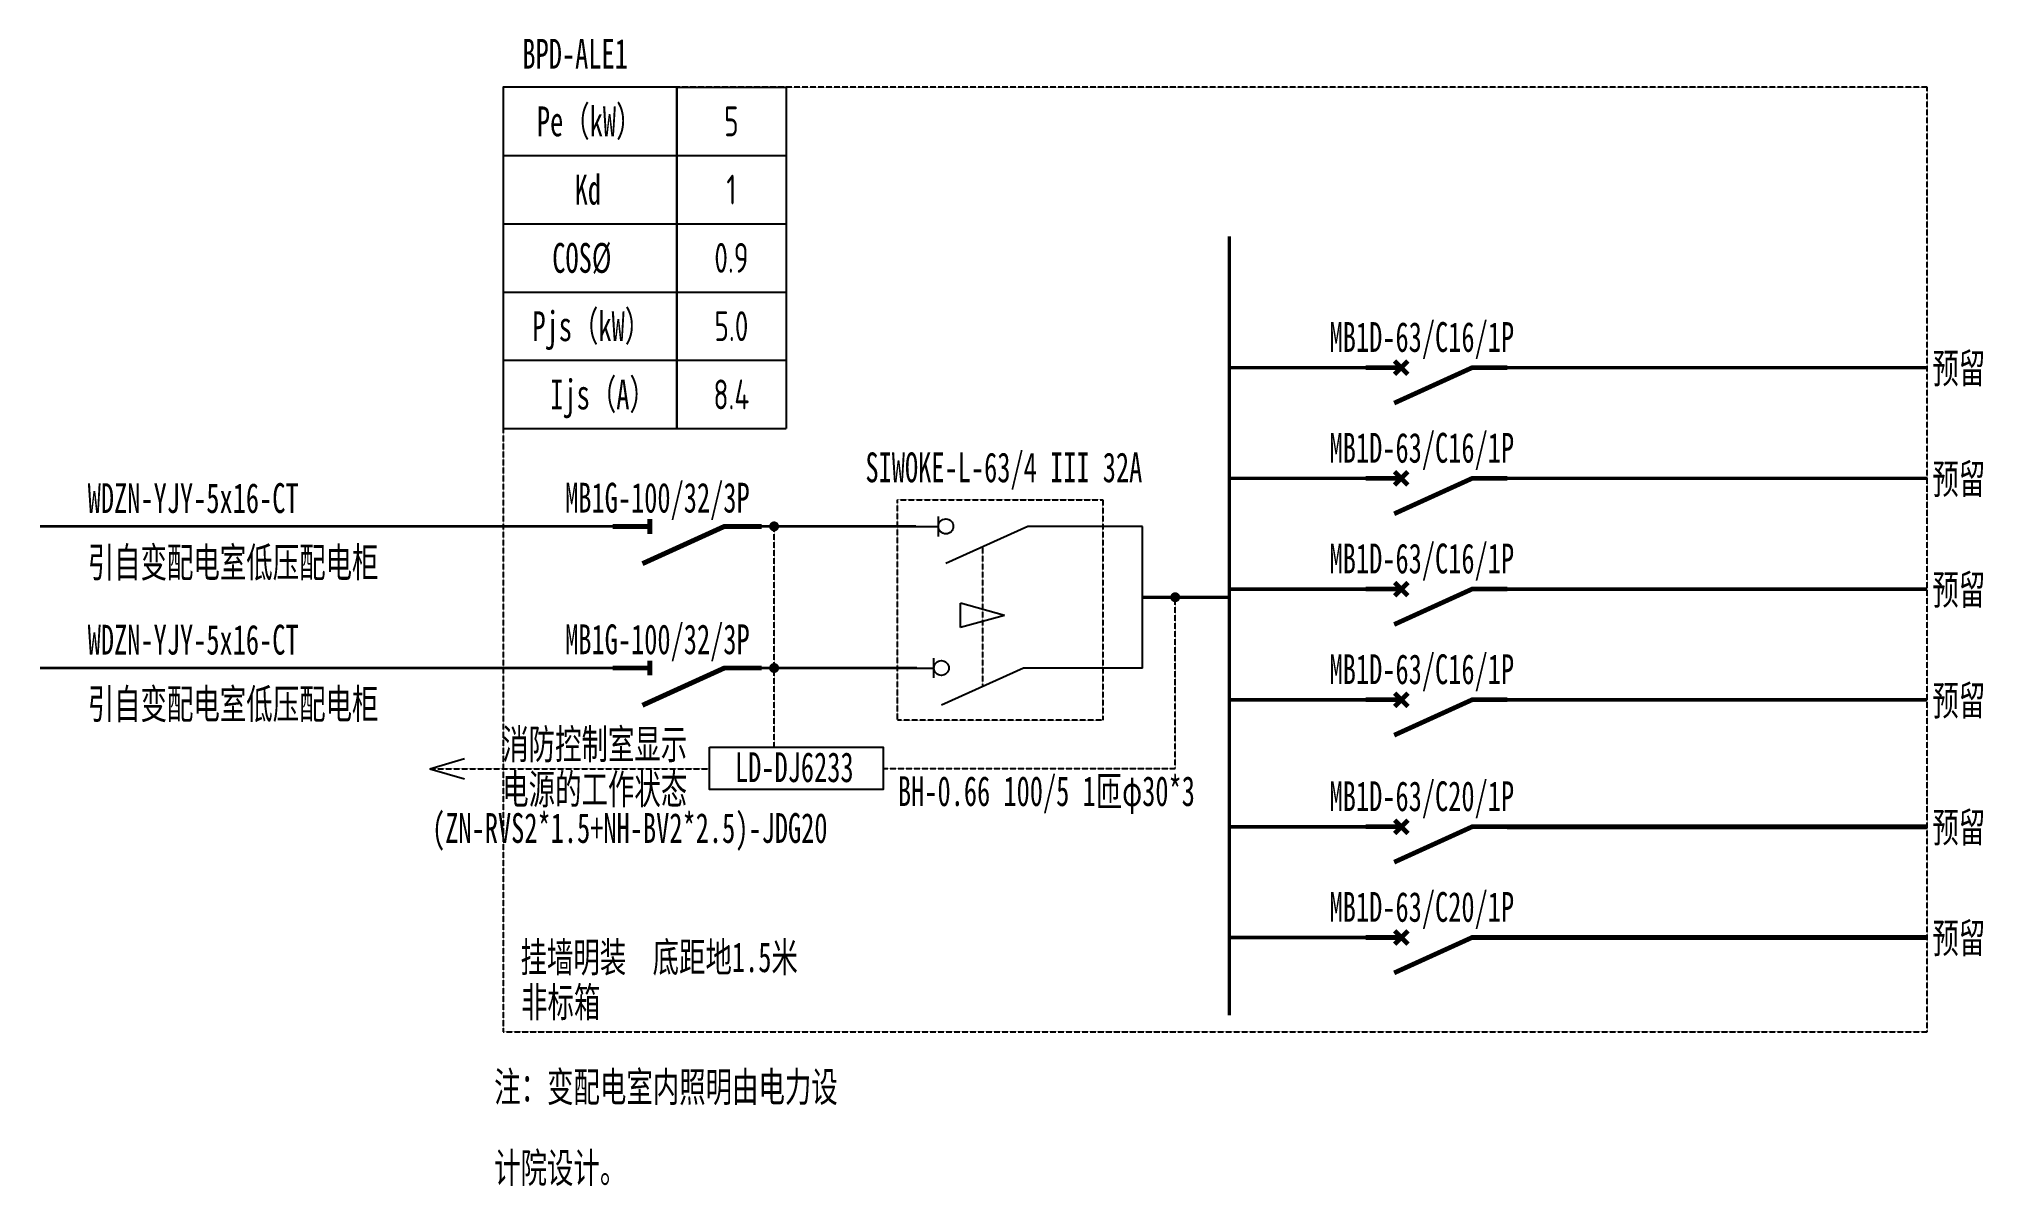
# Model space of a CAD drawing. Extents: x 984256 to 986212, y 84582 to 85736.
import ezdxf

# ---------------------------------------------------------------- set-up
doc = ezdxf.new("R2010")
doc.units = 0
doc.header["$MEASUREMENT"] = 0
doc.linetypes.add('DASH', pattern=[0.35, 0.25, -0.1])
doc.linetypes.add('电梯系统图$0$ATdt+APdt+APrs$0$DASH', pattern=[0.35, 0.25, -0.1])
for name, color, linetype in [('EQUIP-动力', 3, 'Continuous'), ('电梯系统图$0$ATdt+APdt+APrs$0$ELEMENT', 210, 'Continuous'), ('电梯系统图$0$ATdt+APdt+APrs$0$TEL_TEXT', 70, 'Continuous'), ('电梯系统图$0$ATdt+APdt+APrs$0$WIRE-照明', 140, 'Continuous')]:
    doc.layers.add(name, color=color, linetype=linetype)
doc.styles.add('mm', font='TSSDENG2', dxfattribs={"width": 0.7, "bigfont": 'TSSDCHN'})
doc.styles.add('宋体', font='', dxfattribs={"width": 0.65})
doc.styles.add('电梯系统图$0$ATdt+APdt+APrs$0$STANDARD', font='BY-ENG.SHX', dxfattribs={"bigfont": 'gbcbig.shx'})
doc.styles.get('宋体').set_extended_font_data('SimSun')

# ---------------------------------------------------------------- blocks, each defined once
blk = doc.blocks.new('$TelecSys$00000011')
at = {"const_width": 0.5}
blk.add_lwpolyline([(-0.25, 0, 1), (0.25, 0, 1)], format="xyb", close=True, dxfattribs=at)
blk = doc.blocks.new('$element$00000576')
at = {"const_width": 0.0333}
for points in [[(0, 0), (0, -0.25)], [(0, -1), (0, -0.75), (-0.25, -0.2)], [(-0.047, -0.297), (0.047, -0.203)], [(-0.047, -0.203), (0.047, -0.297)]]:
    blk.add_lwpolyline(points, dxfattribs=at)
at = {"flags": 9}
blk.add_attdef('S', (0, 0), '', height=0.00000667, dxfattribs=at)
blk = doc.blocks.new('*T3')
at = {"color": 0, "linetype": 'ByBlock', "lineweight": -2, "transparency": 16777216}
for p, q in [((0, 0), (109.9, 0)), ((0, 0), (0, -343.4)), ((109.9, 0), (109.9, -343.4)), ((0, -68.7), (109.9, -68.7)), ((0, -137.4), (109.9, -137.4)), ((0, -206.1), (109.9, -206.1)), ((0, -274.7), (109.9, -274.7)), ((0, -343.4), (109.9, -343.4))]:
    blk.add_line(p, q, dxfattribs=at)
at = {"color": 0, "transparency": 16777216, "char_height": 30, "width": 109.86, "attachment_point": 5, "style": 'mm'}
for s, insert in [('5', (54.9, -34.3)), ('1', (54.9, -103))]:
    blk.add_mtext(s, dxfattribs=dict(at, insert=insert))
at = {"color": 3, "transparency": 16777216, "char_height": 30, "width": 109.86, "attachment_point": 5, "style": 'mm'}
for s, insert in [('0.9', (54.9, -171.7)), ('5.0', (54.9, -240.4)), ('8.4', (54.9, -309.1))]:
    blk.add_mtext(s, dxfattribs=dict(at, insert=insert))
blk = doc.blocks.new('$element$00000519')
at = {"const_width": 0.0333}
for points in [[(0, 0), (0, -0.25)], [(0, -1), (0, -0.75), (-0.25, -0.2)], [(-0.05, -0.25), (0.05, -0.25)]]:
    blk.add_lwpolyline(points, dxfattribs=at)
at = {"flags": 9}
blk.add_attdef('S', (0, 0), '', height=0.00000667, dxfattribs=at)
blk = doc.blocks.new('电梯系统图$0$ATdt+APdt+APrs$0$$element$00000523')
for points in [[(0, 0), (0, -0.15)], [(0, -1), (0, -0.75), (-0.25, -0.2)], [(-0.067, -0.15), (0.067, -0.15)]]:
    blk.add_lwpolyline(points)
blk.add_circle((0, -0.2), 0.05)
at = {"style": '电梯系统图$0$ATdt+APdt+APrs$0$STANDARD', "flags": 9}
blk.add_attdef('S', (0, 0), '', height=0.00000667, dxfattribs=at)

msp = doc.modelspace()

# ---------------------------------------------------------------- linework, layer by layer
at = {"color": 0, "linetype": 'DASH'}
for p, q in [((985399.2, 85002.1), (985399.2, 85174.3)), ((985105.4, 85002.1), (985399.2, 85002.1))]:
    msp.add_line(p, q, dxfattribs=at)
at = {"color": 0, "linetype": 'Continuous'}
for q in [(984684.2, 85011.9, 0), (984684.2, 84991.5, 0)]:
    msp.add_line((984649.2, 85001.7, 0), q, dxfattribs=at)
at = {"color": 0, "elevation": 0}
for points in [[(984723.2, 85344.1), (984897.8, 85344.1), (984897.8, 85687.5), (984723.2, 85687.5)], [(984930.6, 85023.4), (985105.4, 85023.4), (985105.4, 84980.8), (984930.6, 84980.8)]]:
    msp.add_lwpolyline(points, close=True, dxfattribs=at)
at = {"color": 0, "linetype": '电梯系统图$0$ATdt+APdt+APrs$0$DASH'}
msp.add_lwpolyline([(984723.2, 84737.1), (986156, 84737.1), (986156, 85687.5), (984723.2, 85687.5)], close=True, dxfattribs=at)
at = {"color": 0, "elevation": 0}
for points in [[(984723.2, 85618.8), (984897.8, 85618.8)], [(984723.2, 85550.1), (984897.8, 85550.1)], [(984723.2, 85481.4), (984897.8, 85481.4)], [(984723.2, 85412.8), (984897.8, 85412.8)]]:
    msp.add_lwpolyline(points, dxfattribs=at)
at = {"color": 0, "linetype": 'Continuous', "const_width": 3.5}
for points in [[(985453.7, 84753.6), (985453.7, 85537.5)], [(985453.7, 85405.3), (985591.1, 85405.3)], [(985733.6, 85405.3), (986156, 85405.3)], [(985453.7, 85293.9), (985591.1, 85293.9)], [(985733.6, 85293.9), (986156, 85293.9)], [(985453.7, 85182.5), (985591.1, 85182.5)], [(985733.6, 85182.5), (986156, 85182.5)], [(985453.7, 85071.1), (985591.1, 85071.1)], [(985733.6, 85071.1), (986156, 85071.1)], [(985453.7, 84943.3), (985591.1, 84943.3)], [(985453.7, 84831.9), (985591.1, 84831.9)]]:
    msp.add_lwpolyline(points, dxfattribs=at)
at = {"color": 0}
for points, const_width in [([(984833.2, 85245.6), (984257.1, 85245.6)], 2.5), ([(985453.7, 85174.3), (985366.5, 85174.3)], 3.33), ([(984833.2, 85103.1), (984257.1, 85103.1)], 2.5), ([(985139.5, 85103.1), (984983.2, 85103.1)], 2.5), ([(985733.3, 84943.3), (986156, 84943.3)], 5), ([(985733.3, 84831.9), (986156, 84831.9)], 5)]:
    msp.add_lwpolyline(points, dxfattribs=dict(at, const_width=const_width))
at = {"color": 0, "const_width": 2.5, "elevation": 0}
msp.add_lwpolyline([(984983.2, 85245.6), (985138.5, 85245.6)], dxfattribs=at)
at = {"color": 0, "linetype": 'DASH', "elevation": 0}
for points in [[(984995.7, 85023.4), (984995.7, 85245.6)], [(984649.2, 85001.7), (984930.6, 85001.7)]]:
    msp.add_lwpolyline(points, dxfattribs=at)
at = {"layer": 'EQUIP-动力', "color": 2, "lineweight": -3, "ltscale": 0.8}
for p, q in [((985183.1, 85143.7), (985183.1, 85168.4)), ((985227.5, 85156), (985183.1, 85168.4)), ((985227.5, 85156), (985183.1, 85143.7))]:
    msp.add_line(p, q, dxfattribs=at)
at = {"layer": '电梯系统图$0$ATdt+APdt+APrs$0$TEL_TEXT', "linetype": '电梯系统图$0$ATdt+APdt+APrs$0$DASH'}
msp.add_line((985205.3, 85224.8), (985205.3, 85084.3), dxfattribs=at)
at = {"layer": '电梯系统图$0$ATdt+APdt+APrs$0$TEL_TEXT', "color": 3, "linetype": '电梯系统图$0$ATdt+APdt+APrs$0$DASH'}
msp.add_lwpolyline([(985120, 85272.4), (985326.6, 85272.4), (985326.6, 85050.5), (985120, 85050.5)], close=True, dxfattribs=at)
at = {"layer": '电梯系统图$0$ATdt+APdt+APrs$0$WIRE-照明', "linetype": 'Continuous'}
for points in [[(985366.5, 85245.6), (985288.5, 85245.6)], [(985366.5, 85103.1), (985366.5, 85245.6)]]:
    msp.add_lwpolyline(points, dxfattribs=at)
at = {"layer": '电梯系统图$0$ATdt+APdt+APrs$0$WIRE-照明', "linetype": 'Continuous', "elevation": 0}
msp.add_lwpolyline([(985366.5, 85103.1), (985284, 85103.1)], dxfattribs=at)

# ---------------------------------------------------------------- block references
msp.add_blockref('*T3', (984897.8, 85687.5, 0))
at = {"color": 0, "rotation": 90}
for name, p, xscale, yscale, zscale in [('$element$00000576', (985591.1, 85405.3), 142.5, 142.5, 142.5), ('$element$00000576', (985591.1, 85293.9), 142.5, 142.5, 142.5), ('$element$00000519', (984833.2, 85245.6), 150, 150, 150), ('$element$00000576', (985591.1, 85182.5), 142.5, 142.5, 142.5), ('$element$00000519', (984833.2, 85103.1), 150, 150, 150), ('$element$00000576', (985591.1, 85071.1), 142.5, 142.5, 142.5), ('$element$00000576', (985591.1, 84943.3), 142.5, 142.5, 142.5), ('$element$00000576', (985591.1, 84831.9), 142.5, 142.5, 142.5)]:
    msp.add_blockref(name, p, dxfattribs=dict(at, xscale=xscale, yscale=yscale, zscale=zscale))
at = {"color": 0, "xscale": 10, "yscale": 10, "zscale": 10}
for p in [(984995.7, 85245.6, 0), (985399.3, 85174.3), (984995.7, 85103.1, 0)]:
    msp.add_blockref('$TelecSys$00000011', p, dxfattribs=at)
at = {"layer": '电梯系统图$0$ATdt+APdt+APrs$0$ELEMENT', "xscale": 150, "yscale": 150, "zscale": 150, "rotation": 90}
for p in [(985138.5, 85245.6), (985134, 85103.1, 0)]:
    msp.add_blockref('电梯系统图$0$ATdt+APdt+APrs$0$$element$00000523', p, dxfattribs=at)

# ---------------------------------------------------------------- texts
at = {"color": 0, "style": '宋体', "width": 0.65}
for s, p in [('BPD-ALE1', (984742.4, 85706.2)), ('Pe（kW）', (984757, 85638.2, 0)), ('Kd', (984795, 85569.5, 0)), ('COS%%C', (984772.5, 85500.8, 0)), ('Pjs（kW）', (984752.5, 85432.1, 0)), ('预留', (986161.2, 85389.7, 0)), ('Ijs（A）', (984770.5, 85363.4, 0)), ('预留', (986161.2, 85278.3, 0)), ('WDZN-YJY-5x16-CT', (984305, 85259.1)), ('引自变配电室低压配电柜', (984305, 85194.4)), ('预留', (986161.2, 85166.9, 0)), ('WDZN-YJY-5x16-CT', (984305, 85116.6)), ('引自变配电室低压配电柜', (984305, 85051.9)), ('预留', (986161.2, 85055.4, 0)), ('消防控制室显示', (984722.1, 85011.5, 0)), ('电源的工作状态', (984722.1, 84966.1, 0)), ('(ZN-RVS2*1.5+NH-BV2*2.5)-JDG20', (984651.5, 84927.1, 0)), ('预留', (986161.2, 84927.7, 0)), ('预留', (986161.2, 84816.3, 0)), ('挂墙明装  底距地1.5米', (984740.5, 84797.1)), ('非标箱', (984741.1, 84751.8)), ('注：变配电室内照明由电力设', (984714, 84666.6)), ('计院设计。', (984714, 84585.1))]:
    msp.add_text(s, height=30, dxfattribs=at).set_placement(p)
at = {"color": 4, "style": '宋体', "width": 0.65}
for p in [(985554.6, 85421.2), (985554.6, 85309.7), (985554.6, 85198.3), (985554.6, 85086.9)]:
    msp.add_text('MB1D-63/C16/1P', height=30, rotation=0, dxfattribs=at).set_placement(p)
at = {"color": 190, "style": '宋体', "width": 0.65}
msp.add_text('SIWOKE-L-63/4 III 32A', height=30, dxfattribs=at).set_placement((985087.6, 85290, 0))
at = {"color": 2, "style": '宋体', "width": 0.65}
for p in [(984785.4, 85259.5, 0), (984785.4, 85117, 0)]:
    msp.add_text('MB1G-100/32/3P', height=30, dxfattribs=at).set_placement(p)
at = {"color": 1, "style": '宋体', "width": 0.65}
for s, p in [('LD-DJ6233', (984956.3, 84988.3)), ('BH-0.66 100/5 1匝φ30*3', (985120.3, 84964.2))]:
    msp.add_text(s, height=30, dxfattribs=at).set_placement(p)
at = {"color": 221, "style": '宋体', "width": 0.65}
for p in [(985554.6, 84959.1), (985554.6, 84847.7)]:
    msp.add_text('MB1D-63/C20/1P', height=30, rotation=0, dxfattribs=at).set_placement(p)

doc.saveas('drawing.dxf')
